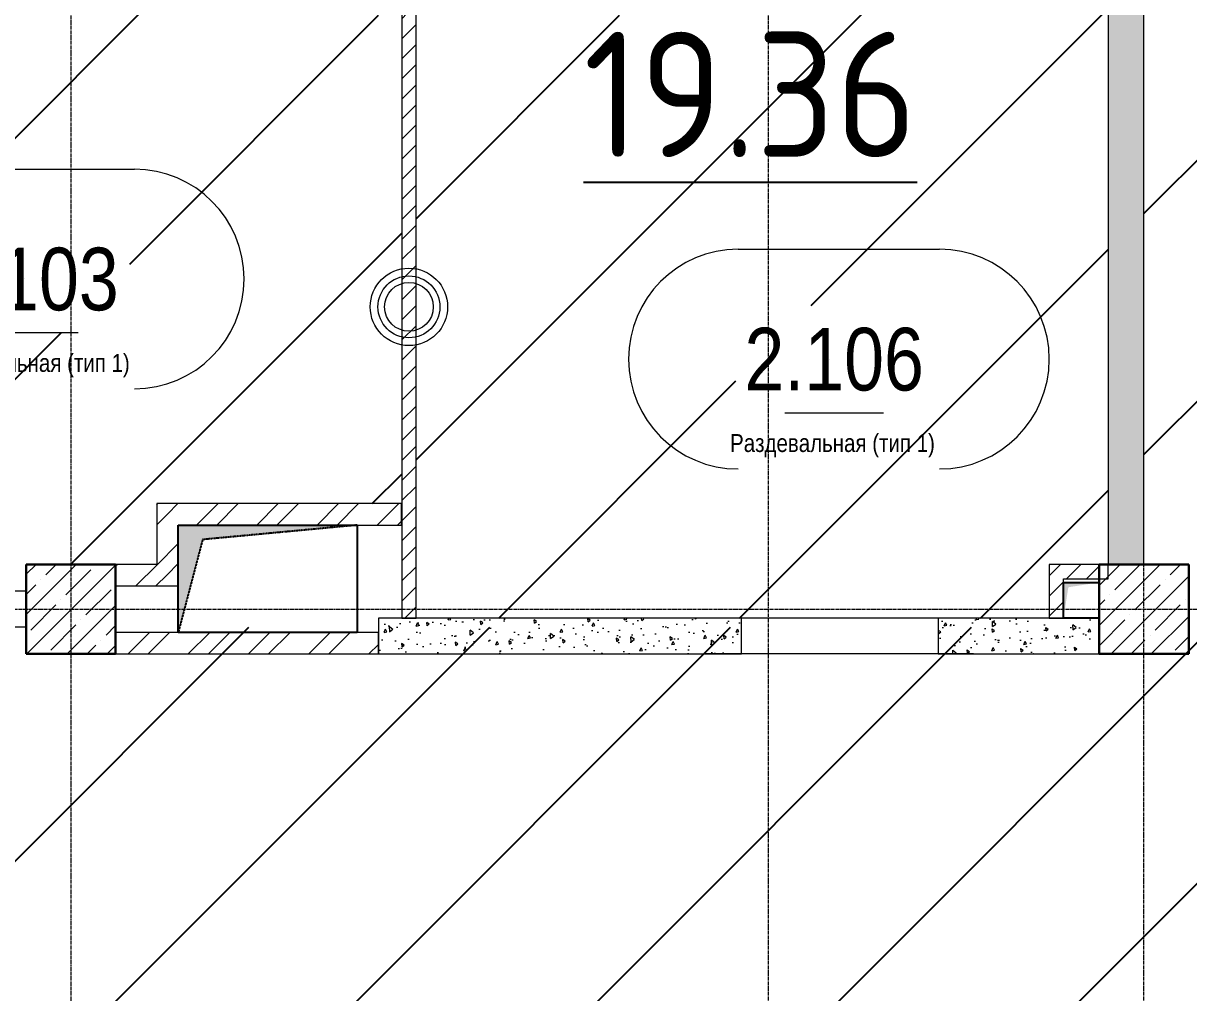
# Model space of a CAD drawing. Header units: millimetres. Extents: x 538266 to 1167394, y 114608 to 637157.
# Drawn here: x 862572 to 869088, y 211170 to 216588 of the extents above; entities that cross this region are included whole.
import ezdxf
from ezdxf.enums import TextEntityAlignment as Align

# ---------------------------------------------------------------- set-up
doc = ezdxf.new("R2010")
doc.units = ezdxf.units.MM
for name, pattern in [('CENTER2', [28.575, 19.05, -3.175, 3.175, -3.175]), ('HIDDEN', [9.525, 6.35, -3.175]), ('HIDDEN2', [4.7625, 3.175, -1.5875])]:
    doc.linetypes.add(name, pattern=pattern)
doc.layers.get('Defpoints').update_dxf_attribs({"color": 140})
for name, color, linetype, lineweight in [('АР_Area', 5, 'Continuous', 5), ('АР_Колонны', 70, 'Continuous', 30), ('АР_Стены ЖБ', 7, 'Continuous', 35), ('АР_Стены кирпич', 32, 'Continuous', 20), ('АР_Стены ПЕНОблок', 52, 'Continuous', 20), ('АР_Штриховка', 8, 'Continuous', 0)]:
    doc.layers.add(name, color=color, linetype=linetype, lineweight=lineweight)
doc.layers.add('АР_Делит', color=120, linetype='Continuous', lineweight=0, plot=False)
doc.layers.add('РД_Проем', color=230, linetype='Continuous', lineweight=0, plot=False)
doc.layers.add('РД_Оси_100', color=7, linetype='Continuous', lineweight=0, true_color=0x525252)
doc.layers.add('РД_проем_инж перемыч_подсчет', color=50, linetype='Continuous', plot=False)
doc.layers.add('ФВ-5', color=7, linetype='Continuous')
doc.styles.add('style1', font='ARIALN.TTF')
doc.styles.add('СПДС', font='isocpeur.ttf', dxfattribs={"width": 0.9})

# ---------------------------------------------------------------- blocks, each defined once
blk = doc.blocks.new('MOK-МаркаПом_овал_ареал')
for p, q in [((-5.365, 6.138), (5.888, 6.138)), ((-2.75, -3), (2.75, -3))]:
    blk.add_line(p, q)
for centre, radius, start, end in [((-5.365, 0), 6.138, 90, 270), ((5.888, 0), 6.138, 270, 90), ((-7.411, 0), 7.161, 0, 0.00095)]:
    blk.add_arc(centre, radius, start, end)
at = {"color": 0, "style": 'style1'}
blk.add_attdef('АР-ПОМЕЩЕНИЕ:НОМЕР', text='', height=3, dxfattribs=at).set_placement((0.261, 0), align=Align.MIDDLE)
at = {"layer": 'Defpoints', "color": 2, "style": 'style1'}
blk.add_attdef('АР-ПОМЕЩЕНИЕ:НАИМЕНОВАНИЕ', text='', height=1, dxfattribs=at).set_placement((-0.094, -4.814), align=Align.MIDDLE)
blk = doc.blocks.new('2_этаж')
at = {"layer": 'АР_Штриховка', "linetype": 'Continuous', "lineweight": 0, "true_color": 0x000000}
h = blk.add_hatch(dxfattribs=at)
h.set_pattern_fill('AR-CONC', color=18, angle=-315, style=0)
h.set_pattern_definition([(95, (602274.53, 3e-11), (140.09465, 117.55338), [19.05, -209.55]), (40, (602274.53, 3e-11), (-160.01845, 110.17673), [15.24, -167.64058]), (145.451445, (602286.2, 9.8), (-19.9238, 227.7301), [16.19001, -178.09024]), (91.1842, (602238.6, 35.92), (221.41024, 161.95341), [28.575, -314.325]), (141.63556, (602257.06, 49.42), (-7.08662, 342.82676), [24.28502, -267.1356]), (36.18415, (602238.6, 35.92), (-7.08662, 342.82676), [22.85997, -251.45973]), (66, (602265.55, 44.9), (179.51998, 34.89515), [19.05, -209.55]), (11, (602265.55, 44.9), (-86.53993, 173.9412), [15.24, -167.64]), (116.451445, (602280.51, 47.81), (92.98005, 208.83634), [16.19001, -178.08994]), (82.5, (602274.53, 3e-11), (-57.605469, 61.973414), [0, -165.608, 0, -170.18, 0, -168.275]), (52.5, (602274.53, 3e-11), (-23.589727, 118.087), [0, -97.028, 0, -161.798, 0, -64.135]), (12.5, (602234.48, -40.05), (99.927863, 91.826196), [0, -63.5, 0, -198.12, 0, -262.89]), (2.5, (602216.52, -58.01), (86.763904, 122.72239), [0, -82.55, 0, -131.572, 0, -186.69])])
h.paths.add_polyline_path([(712473.6, 218463.2), (712273.6, 218463.2), (712273.6, 213563.6), (712473.6, 213563.6)], flags=0)
h.paths.add_polyline_path([(712473.6, 213563.6), (712273.6, 213563.6), (712273.6, 213563.2), (712473.6, 213563.2)], flags=0)
at = {"layer": 'АР_Штриховка', "linetype": 'Continuous', "lineweight": 0, "ltscale": 0.5, "true_color": 0x000000}
h = blk.add_hatch(dxfattribs=at)
h.set_pattern_fill('ANSI31', color=18, scale=25, style=0)
h.set_pattern_definition([(45, (602274.53, -9e-11), (-56.1266, 56.1266), [])])
h.paths.add_polyline_path([(708323.6, 213263.2), (708403.6, 213263.2), (708403.6, 216633.2), (708376.9, 216653.2), (708323.6, 216633.2)], flags=0)
at = {"layer": 'АР_Штриховка', "linetype": 'Continuous', "lineweight": 0, "true_color": 0x000000}
h = blk.add_hatch(dxfattribs=at)
h.set_pattern_fill('ANSI32', color=18, scale=25, angle=-360, style=0)
h.set_pattern_definition([(45, (602274.53, -1e-09), (-168.3798, 168.3798), []), (45, (602386.78, -1e-09), (-168.3798, 168.3798), [])])
h.paths.add_polyline_path([(706953.6, 213903.2), (707073.6, 213783.2), (708321.7, 213783.2), (708321.7, 213903.2)], flags=0)
h = blk.add_hatch(dxfattribs=at)
h.set_pattern_fill('ANSI32', color=18, scale=25, style=0)
h.set_pattern_definition([(45, (602274.53, -9e-11), (-168.3798, 168.3798), []), (45, (602386.78, -9e-11), (-168.3798, 168.3798), [])])
h.paths.add_polyline_path([(706953.6, 213563.2), (707073.6, 213443.2), (707073.6, 213783.2), (706953.6, 213903.2)], flags=0)
h = blk.add_hatch(dxfattribs=at)
h.set_pattern_fill('ANSI32', color=18, scale=25, angle=360, style=0)
h.set_pattern_definition([(45, (602274.53, 0), (-168.3798, 168.3798), []), (45, (602386.78, 0), (-168.3798, 168.3798), [])])
h.paths.add_polyline_path([(707073.6, 213443.2), (706953.6, 213563.2), (706723.6, 213563.2), (706723.6, 213443.2)], flags=0)
at = {"layer": 'АР_Штриховка', "linetype": 'Continuous', "lineweight": 0, "ltscale": 0.5, "true_color": 0x000000}
h = blk.add_hatch(dxfattribs=at)
h.set_pattern_fill('ANSI31', color=18, scale=25, angle=-360, style=0)
h.set_pattern_definition([(45, (602274.53, -9e-11), (-56.1266, 56.1266), [])])
h.paths.add_polyline_path([(711943.6, 213562.3), (712023.6, 213482.6), (712273.9, 213483.6), (712273.6, 213563.2), (712273.6, 213563.2), (712273.6, 213563.6)], flags=0)
h = blk.add_hatch(dxfattribs=at)
h.set_pattern_fill('ANSI31', color=18, scale=25, angle=-360, style=0)
h.set_pattern_definition([(45, (602274.53, 6e-11), (-56.1266, 56.1266), [])])
h.paths.add_polyline_path([(712023.6, 213482.6), (711943.6, 213562.3), (711943.6, 213263.2), (712023.6, 213263.2)], flags=0)
at = {"layer": 'АР_Штриховка', "linetype": 'Continuous', "lineweight": 0, "true_color": 0x000000}
h = blk.add_hatch(dxfattribs=at)
h.set_pattern_fill('AR-CONC', color=18, angle=-315, style=0)
h.set_pattern_definition([(95, (602274.53, -2e-09), (140.09465, 117.55338), [19.05, -209.55]), (40, (602274.53, -2e-09), (-160.01845, 110.17673), [15.24, -167.64058]), (145.451445, (602286.2, 9.8), (-19.9238, 227.7301), [16.19001, -178.09024]), (91.1842, (602238.6, 35.92), (221.41024, 161.95341), [28.575, -314.325]), (141.63556, (602257.06, 49.42), (-7.08662, 342.82676), [24.28502, -267.1356]), (36.18415, (602238.6, 35.92), (-7.08662, 342.82676), [22.85997, -251.45973]), (66, (602265.55, 44.9), (179.51998, 34.89515), [19.05, -209.55]), (11, (602265.55, 44.9), (-86.53993, 173.9412), [15.24, -167.64]), (116.451445, (602280.51, 47.81), (92.98005, 208.83634), [16.19001, -178.08994]), (82.5, (602274.53, -2e-09), (-57.605469, 61.973414), [0, -165.608, 0, -170.18, 0, -168.275]), (52.5, (602274.53, -2e-09), (-23.589727, 118.087), [0, -97.028, 0, -161.798, 0, -64.135]), (12.5, (602234.48, -40.05), (99.927863, 91.826196), [0, -63.5, 0, -198.12, 0, -262.89]), (2.5, (602216.52, -58.01), (86.763904, 122.72239), [0, -82.55, 0, -131.572, 0, -186.69])])
h.paths.add_polyline_path([(708193.6, 213263.2), (708193.6, 213063.2), (710223.6, 213063.2), (710223.6, 213263.2)], flags=0)
h.paths.add_polyline_path([(711323.6, 213263.2), (711323.6, 213063.2), (712223.6, 213063.2), (712223.6, 213263.2)], flags=0)
h = blk.add_hatch(dxfattribs=at)
h.set_pattern_fill('ANSI32', color=18, scale=25, angle=-360, style=0)
h.set_pattern_definition([(45, (602274.53, -2e-07), (-168.3798, 168.3798), []), (45, (602386.78, -2e-07), (-168.3798, 168.3798), [])])
h.paths.add_polyline_path([(706723.6, 213183.2), (706723.6, 213063.2), (708193.6, 213063.2), (708193.6, 213183.2)], flags=0)
at = {"color": 18, "linetype": 'Continuous', "true_color": 0x000000}
for p, q in [((707073.6, 213183.2), (707073.6, 213783.2)), ((707073.6, 213783.2), (708073.6, 213783.2)), ((708073.6, 213783.2), (708073.6, 213183.2)), ((712023.6, 213263.2), (712023.6, 213463.2)), ((712023.6, 213463.2), (712223.6, 213463.2)), ((712023.6, 213263.2), (712023.6, 213463.2)), ((712023.6, 213463.2), (712223.6, 213463.2)), ((712223.6, 213463.2), (712223.6, 213263.2)), ((712223.6, 213463.2), (712223.6, 213263.2)), ((712223.6, 213263.2), (712023.6, 213263.2)), ((712223.6, 213263.2), (712023.6, 213263.2)), ((708073.6, 213183.2), (707073.6, 213183.2))]:
    blk.add_line(p, q, dxfattribs=at)
at = {"color": 18, "linetype": 'HIDDEN', "ltscale": 0.07, "true_color": 0x000000}
for p, q in [((707073.6, 213783.2), (708073.6, 213783.2)), ((707073.6, 213183.2), (707073.6, 213783.2)), ((708073.6, 213783.2), (707210.1, 213702.4)), ((708073.6, 213783.2), (708073.6, 213183.2)), ((707210.1, 213702.4), (707073.6, 213183.2)), ((708073.6, 213183.2), (707073.6, 213183.2))]:
    blk.add_line(p, q, dxfattribs=at)
at = {"color": 18, "linetype": 'Continuous', "true_color": 0x000000}
for points in [[(707073.6, 213183.2), (707073.6, 213783.2), (707208.2, 213701.2), (708073.6, 213783.2)], [(712023.6, 213263.2), (712023.6, 213463.2), (712050.5, 213435.9), (712223.6, 213463.2)], [(712023.6, 213263.2), (712023.6, 213463.2), (712050.5, 213435.9), (712223.6, 213463.2)]]:
    blk.add_solid(points, dxfattribs=at)
at = {"layer": 'АР_Делит', "color": 18, "true_color": 0x000000}
for radius in [216.3, 173, 136.2]:
    blk.add_circle((708363.6, 215003.2), radius, dxfattribs=at)
at = {"layer": 'АР_Колонны', "color": 18, "linetype": 'HIDDEN2', "lineweight": 25, "true_color": 0x000000}
for p, q in [((706223.6, 213563.2), (706723.6, 213563.2)), ((706223.6, 213063.2), (706223.6, 213563.2)), ((706723.6, 213563.2), (706723.6, 213063.2)), ((712223.6, 213563.2), (712723.6, 213563.2)), ((712223.6, 213063.2), (712223.6, 213563.2)), ((712723.6, 213563.2), (712723.6, 213063.2)), ((706723.6, 213063.2), (706223.6, 213063.2)), ((712723.6, 213063.2), (712223.6, 213063.2))]:
    blk.add_line(p, q, dxfattribs=at)
at = {"layer": 'АР_Колонны', "color": 18, "linetype": 'Continuous', "lineweight": 15, "true_color": 0x000000}
for p, q in [((706723.6, 213563.2), (706223.6, 213563.2)), ((706223.6, 213563.2), (706223.6, 213063.2)), ((706723.6, 213563.2), (706223.6, 213563.2)), ((706223.6, 213563.2), (706223.6, 213063.2)), ((706723.6, 213063.2), (706723.6, 213563.2)), ((706723.6, 213063.2), (706723.6, 213563.2)), ((712723.6, 213563.2), (712223.6, 213563.2)), ((712223.6, 213563.2), (712223.6, 213063.2)), ((712723.6, 213563.2), (712223.6, 213563.2)), ((712223.6, 213563.2), (712223.6, 213063.2)), ((712723.6, 213063.2), (712723.6, 213563.2)), ((712723.6, 213063.2), (712723.6, 213563.2)), ((706223.6, 213063.2), (706723.6, 213063.2)), ((706223.6, 213063.2), (706723.6, 213063.2)), ((712223.6, 213063.2), (712723.6, 213063.2)), ((712223.6, 213063.2), (712723.6, 213063.2))]:
    blk.add_line(p, q, dxfattribs=at)
at = {"layer": 'АР_Стены ЖБ', "color": 18, "linetype": 'Continuous', "lineweight": 30, "true_color": 0x000000}
for p, q in [((706723.6, 213563.2), (706223.6, 213563.2)), ((706223.6, 213563.2), (706223.6, 213063.2)), ((706723.6, 213063.2), (706723.6, 213563.2)), ((712723.6, 213563.2), (712223.6, 213563.2)), ((712223.6, 213563.2), (712223.6, 213063.2)), ((712723.6, 213063.2), (712723.6, 213563.2)), ((706223.6, 213063.2), (706723.6, 213063.2)), ((712223.6, 213063.2), (712723.6, 213063.2))]:
    blk.add_line(p, q, dxfattribs=at)
at = {"layer": 'АР_Стены кирпич', "color": 18, "linetype": 'Continuous', "lineweight": 20, "true_color": 0x000000}
for p, q in [((708321.7, 213903.2), (706953.6, 213903.2)), ((706953.6, 213903.2), (706953.6, 213563.2)), ((708321.7, 213783.2), (708321.7, 213903.2)), ((707073.6, 213783.2), (708321.7, 213783.2)), ((707073.6, 213443.2), (707073.6, 213783.2)), ((706953.6, 213563.2), (706723.6, 213563.2)), ((706723.6, 213563.2), (706723.6, 213443.2)), ((706723.6, 213443.2), (707073.6, 213443.2)), ((706723.6, 213183.2), (706723.6, 213063.2)), ((708193.6, 213183.2), (706723.6, 213183.2)), ((708193.6, 213063.2), (708193.6, 213183.2)), ((706723.6, 213063.2), (708193.6, 213063.2))]:
    blk.add_line(p, q, dxfattribs=at)
at = {"layer": 'АР_Стены ПЕНОблок', "color": 18, "linetype": 'Continuous', "lineweight": 20, "true_color": 0x000000}
for p, q in [((712273.6, 218463.2), (712273.6, 213563.6)), ((712473.6, 213563.6), (712473.6, 218463.2)), ((708323.6, 216633.2), (708323.6, 213263.2)), ((708403.6, 213263.2), (708403.6, 216633.2)), ((712273.6, 213563.6), (711943.6, 213562.3)), ((711943.6, 213562.3), (711943.6, 213263.2)), ((712273.6, 213563.6), (712273.6, 213563.2)), ((712273.6, 213563.2), (712273.6, 213563.6)), ((712273.6, 213563.2), (712473.6, 213563.2)), ((712273.9, 213483.6), (712273.6, 213563.2)), ((712273.6, 213563.2), (712273.6, 213563.2)), ((712473.6, 213563.2), (712473.6, 213563.6)), ((712023.6, 213482.6), (712273.9, 213483.6)), ((712023.6, 213263.2), (712023.6, 213482.6)), ((708193.6, 213263.2), (708193.6, 213063.2)), ((710223.6, 213263.2), (708193.6, 213263.2)), ((708323.6, 213263.2), (708403.6, 213263.2)), ((710223.6, 213063.2), (710223.6, 213263.2)), ((711323.6, 213263.2), (711323.6, 213063.2)), ((712223.6, 213263.2), (711323.6, 213263.2)), ((711943.6, 213263.2), (712023.6, 213263.2)), ((712223.6, 213063.2), (712223.6, 213263.2)), ((708193.6, 213063.2), (710223.6, 213063.2)), ((711323.6, 213063.2), (712223.6, 213063.2))]:
    blk.add_line(p, q, dxfattribs=at)
at = {"layer": 'АР_Штриховка', "color": 18, "linetype": 'Continuous', "lineweight": 5, "true_color": 0x000000}
for p, q in [((706223.6, 213508.2), (706278.7, 213563.2)), ((706223.6, 213283.7), (706503.2, 213563.2)), ((706227.7, 213063.2), (706723.6, 213559.2)), ((706333.2, 213505.6), (706390.9, 213563.2)), ((706445.5, 213393.3), (706585.8, 213533.7)), ((706613.9, 213561.7), (706613.9, 213561.7)), ((712223.6, 213446.5), (712340.3, 213563.2)), ((712223.6, 213222), (712564.8, 213563.2)), ((712223.6, 213558.7), (712228.1, 213563.2)), ((712310.7, 213421.4), (712451, 213561.7)), ((712619.4, 213505.6), (712677.1, 213563.2)), ((706305.2, 213477.5), (706305.2, 213477.5)), ((712289.3, 213063.2), (712723.6, 213497.5)), ((712591.4, 213477.5), (712591.4, 213477.5)), ((706223.6, 213395.9), (706277.1, 213449.5)), ((706557.8, 213281.1), (706698.1, 213421.4)), ((712423, 213309.1), (712563.3, 213449.5)), ((706249.1, 213196.9), (706389.4, 213337.2)), ((706417.4, 213365.3), (706417.4, 213365.3)), ((706452.2, 213063.2), (706723.6, 213334.6)), ((712223.6, 213334.2), (712254.6, 213365.3)), ((712282.7, 213393.3), (712282.7, 213393.3)), ((712535.2, 213196.9), (712675.6, 213337.2)), ((712703.6, 213365.3), (712703.6, 213365.3)), ((712394.9, 213281.1), (712394.9, 213281.1)), ((712513.8, 213063.2), (712723.6, 213273)), ((706361.3, 213084.6), (706501.6, 213225)), ((706529.7, 213253), (706529.7, 213253)), ((706670, 213168.8), (706723.6, 213222.4)), ((712226.5, 213112.7), (712366.9, 213253)), ((706641.9, 213140.8), (706641.9, 213140.8)), ((712401.6, 213063.2), (712479.1, 213140.8)), ((712507.2, 213168.8), (712507.2, 213168.8)), ((712647.5, 213084.6), (712723.6, 213160.7)), ((706564.4, 213063.2), (706613.9, 213112.7)), ((706676.7, 213063.2), (706723.6, 213110.1))]:
    blk.add_line(p, q, dxfattribs=at)
at = {"layer": 'РД_Проем', "color": 18, "linetype": 'Continuous', "lineweight": 15, "true_color": 0x000000}
for p, q in [((706223.6, 213413.2), (705123.6, 213413.2)), ((706223.6, 213213.2), (705123.6, 213213.2)), ((711323.6, 213263.2), (710223.6, 213263.2)), ((711323.6, 213063.2), (710223.6, 213063.2))]:
    blk.add_line(p, q, dxfattribs=at)
at = {"layer": 'РД_проем_инж перемыч_подсчет', "color": 18, "linetype": 'Continuous', "lineweight": 15, "true_color": 0x000000}
for p, q in [((706223.6, 213413.2), (704923.6, 213413.2)), ((706223.6, 213213.2), (704923.6, 213213.2)), ((711519.6, 213263.2), (710019.6, 213263.2)), ((711519.6, 213063.2), (710019.6, 213063.2))]:
    blk.add_line(p, q, dxfattribs=at)
at = {"layer": 'АР_Area', "color": 18, "linetype": 'Continuous', "lineweight": 15, "true_color": 0x000000}
ref = blk.add_blockref('MOK-МаркаПом_овал_ареал', (706239.5, 215159), dxfattribs=dict(at, xscale=100, yscale=100, zscale=100))
ref.add_attrib('АР-ПОМЕЩЕНИЕ:НОМЕР', '2.103', dxfattribs={"layer": '0', "color": 0, "height": 350, "style": 'style1'}).set_placement((706239.5, 215159), align=Align.MIDDLE)
ref.add_attrib('АР-ПОМЕЩЕНИЕ:НАИМЕНОВАНИЕ', 'Раздевальная (тип 1)', dxfattribs={"layer": 'Defpoints', "color": 2, "height": 100, "style": 'style1'}).set_placement((706230.1, 214677.6), align=Align.MIDDLE)
ref = blk.add_blockref('MOK-МаркаПом_овал_ареал', (710741.3, 214711), dxfattribs=dict(at, xscale=100, yscale=100, zscale=100))
ref.add_attrib('АР-ПОМЕЩЕНИЕ:НОМЕР', '2.106', dxfattribs={"layer": '0', "color": 0, "height": 350, "style": 'style1'}).set_placement((710741.3, 214711), align=Align.MIDDLE)
ref.add_attrib('АР-ПОМЕЩЕНИЕ:НАИМЕНОВАНИЕ', 'Раздевальная (тип 1)', dxfattribs={"layer": 'Defpoints', "color": 2, "height": 100, "style": 'style1'}).set_placement((710731.9, 214229.6), align=Align.MIDDLE)
at = {"layer": 'Defpoints', "color": 18, "true_color": 0x000000, "style": 'style1'}
for p in [(677970.6, 219836.4), (678101.2, 211681.4)]:
    blk.add_attdef('АР-ПОМЕЩЕНИЕ:НАИМЕНОВАНИЕ', text='', height=100, dxfattribs=at).set_placement(p, align=Align.MIDDLE)
blk = doc.blocks.new('СОШ_2200_АР_ОСИ_М100_28.05.24')
at = {"layer": 'РД_Оси_100', "color": 251, "linetype": 'CENTER2', "true_color": 0x636466}
for p, q in [((37500, -6155), (37500, 139938.679)), ((39600, -6155), (39600, 139938.679)), ((-5954.958, 90900), (119910, 90900))]:
    blk.add_line(p, q, dxfattribs=at)
blk.add_lwpolyline([(33600, 139938.679), (33600, -6155)], dxfattribs=at)

msp = doc.modelspace()

# ---------------------------------------------------------------- hatches: boundary and pattern name
at = {"layer": 'ФВ-5'}
h = msp.add_hatch(dxfattribs=at)
h.set_pattern_fill('ANSI31', color=3, scale=300, style=0)
h.paths.add_polyline_path([(868837.8, 213213.2), (870957.8, 213213.2), (870957.8, 222813.2), (868837.8, 222813.2)])
h = msp.add_hatch(dxfattribs=at)
h.set_pattern_fill('ANSI31', color=3, scale=300, style=0)
h.paths.add_polyline_path([(868637.8, 218463.2), (868587.8, 218463.2), (868587.8, 218963.2), (868637.8, 218963.2), (868637.8, 219733.2), (868337.8, 219733.2), (867033.8, 219733.2), (866587.8, 219733.2), (866587.8, 219443.2), (866587.8, 218413.2), (866587.8, 217113.2), (866587.8, 216633.2), (864767.9, 216633.2), (864767.9, 215215.9, -0.360736), (864944.2, 215003.2, -0.360736), (864767.9, 214790.6), (864767.9, 213263.2), (866587.8, 213263.2), (867883.8, 213263.2), (868307.8, 213263.2), (868307.8, 213562.3), (868637.8, 213563.6)])
h.paths.add_polyline_path([(866830.6, 215011), (867380.6, 215011, -1), (867380.6, 214411), (866830.6, 214411, -1)], flags=16)
h.paths.add_polyline_path([(864687.9, 216633.2), (863527.8, 216633.2), (863407.8, 216633.2), (863407.8, 216713.2), (863407.8, 217333.2), (861580.4, 217333.2, -0.829403), (861155.2, 217333.2), (859237.8, 217333.2), (859237.8, 217663.2), (859237.8, 218963.2), (859237.8, 219733.2), (857837.8, 219733.2), (857837.8, 216113.2), (861248, 216113.2), (861248, 213413.2), (861487.8, 213413.2), (862587.8, 213413.2), (862587.8, 213563.2), (863087.8, 213563.2), (863317.8, 213563.2), (863317.8, 213903.2), (864687.9, 213903.2), (864687.9, 214790.6, -0.360736), (864511.5, 215003.2, -0.360736), (864687.9, 215215.9)])
h.paths.add_polyline_path([(862878.7, 214859), (862328.7, 214859, -1), (862328.7, 215459), (862878.7, 215459, -1)], flags=16)
h.paths.add_polyline_path([(866490.7, 214131.3), (867701.6, 214131.3), (867701.6, 214327.9), (866490.7, 214327.9)], flags=24)
h.paths.add_polyline_path([(866514.5, 214442.9), (867696.6, 214442.9), (867696.6, 214979), (866514.5, 214979)], flags=24)
h.paths.add_polyline_path([(861988.9, 214579.2), (863199.8, 214579.2), (863199.8, 214775.9), (861988.9, 214775.9)], flags=24)
h.paths.add_polyline_path([(862012.7, 214890.9), (863194.8, 214890.9), (863194.8, 215427), (862012.7, 215427)], flags=24)
h = msp.add_hatch(dxfattribs=at)
h.set_pattern_fill('ANSI31', color=3, scale=300, style=0)
h.paths.add_polyline_path([(849137.8, 213213.2), (874727.8, 213213.2), (874727.8, 211013.2), (849137.8, 211013.2)])

# ---------------------------------------------------------------- block references
msp.add_blockref('2_этаж', (156364.3, 0))
at = {"layer": 'РД_Оси_100'}
msp.add_blockref('СОШ_2200_АР_ОСИ_М100_28.05.24', (829237.8, 122413.2), dxfattribs=at)

# ---------------------------------------------------------------- texts
at = {"insert": (865704.3, 216540.7), "char_height": 700, "attachment_point": 1, "style": 'СПДС'}
msp.add_mtext_dynamic_manual_height_columns('{\\L19.36}', width=3650.847, gutter_width=407.6, heights=[317.5], dxfattribs=at)

doc.saveas('drawing.dxf')
